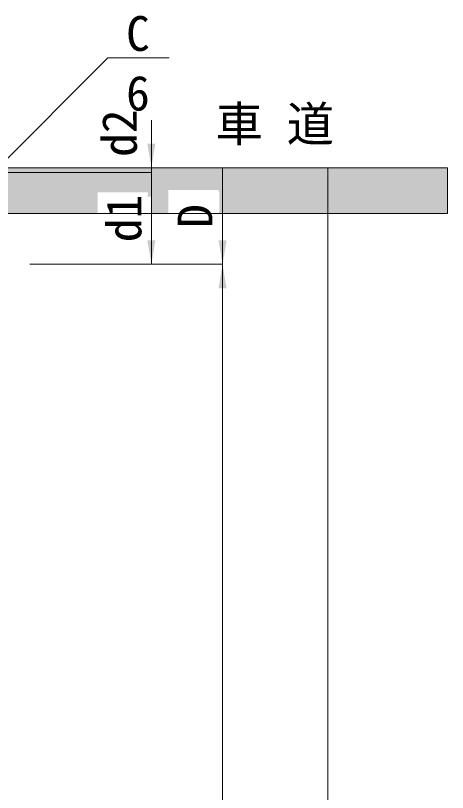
# Model space of a CAD drawing. Units: millimetres, scale not verified. Extents: x 63886 to 97934, y 3628 to 26930.
# Drawn here: x 77762 to 78233, y 7373 to 8220 of the extents above; entities that cross this region are included whole.
import ezdxf
from ezdxf.enums import TextEntityAlignment as Align

# ---------------------------------------------------------------- set-up
doc = ezdxf.new("R2010")
doc.units = ezdxf.units.MM
doc.header["$LTSCALE"] = 30
doc.layers.add('ハッチング_舗装', color=7, linetype='Continuous')
doc.layers.add('文字', color=7, linetype='Continuous')
for name, color, linetype, lineweight in [('寸法線', 7, 'Continuous', 9), ('引出線', 4, 'Continuous', 9), ('舗装・基礎', 3, 'Continuous', 13), ('補助線', 8, 'Continuous', 13)]:
    doc.layers.add(name, color=color, linetype=linetype, lineweight=lineweight)
doc.styles.add('ＭＳ ゴシック', font='')
doc.styles.get('ＭＳ ゴシック').set_extended_font_data('MS Gothic')

# ---------------------------------------------------------------- blocks, each defined once
blk = doc.blocks.new('filled_arrow')
at = {"color": 0, "linetype": 'Continuous', "lineweight": -2}
blk.add_solid([(7.5, 1.25), (0, 0), (7.5, -1.25)], dxfattribs=at)

msp = doc.modelspace()

# ---------------------------------------------------------------- hatches: boundary and pattern name
at = {"layer": 'ハッチング_舗装'}
msp.add_hatch(color=256, dxfattribs=at).paths.add_polyline_path([(77744.65, 8054.37), (77740.65, 8054.33), (77736.65, 8054.25), (77742.65, 8048.37), (77742.65, 8048.37), (77742.65, 8008.97), (77745.85, 8008.97), (77745.85, 8004.37), (77851.62, 8004.37), (77851.62, 8027.61), (77910.41, 8027.61), (77910.41, 8004.37), (77928.49, 8004.37), (77928.49, 8029.88), (77984.1, 8029.88), (77984.1, 8004.37), (78233.06, 8004.37), (78233.06, 8054.37)])

# ---------------------------------------------------------------- linework, layer by layer
at = {"layer": '寸法線'}
for p, q in [((77910.09, 7996.97), (77910.09, 8106.37)), ((77762.65, 8054.37), (77987.72, 8054.37)), ((77762.65, 8054.37), (78102.4, 8054.37)), ((77762.65, 8054.37), (77910.09, 8054.37)), ((77987.72, 8054.37), (77987.72, 7948.97)), ((78102.4, 6498.97), (78102.4, 8054.37)), ((77492.65, 8048.97), (77910.09, 8048.97)), ((77492.65, 8048.97), (77910.09, 8048.97)), ((77910.09, 7948.97), (77910.09, 8048.97)), ((77777.65, 7948.97), (77987.72, 7948.97)), ((77777.65, 7948.97), (77987.72, 7948.97)), ((77777.65, 7948.97), (77910.09, 7948.97)), ((77987.72, 7948.97), (77987.72, 6498.97))]:
    msp.add_line(p, q, dxfattribs=at)
at = {"layer": '引出線'}
msp.add_lwpolyline([(77739.65, 8051.31), (77862.48, 8174.14), (77929.59, 8174.14)], dxfattribs=at)
at = {"layer": '舗装・基礎', "lineweight": 20}
msp.add_line((77742.65, 8054.37), (78233.06, 8054.37), dxfattribs=at)
at = {"layer": '補助線'}
msp.add_line((78233.06, 8054.37), (78233.06, 8004.37), dxfattribs=at)
at = {"layer": '補助線', "lineweight": 20}
msp.add_line((77742.65, 8004.37), (78233.06, 8004.37), dxfattribs=at)

# ---------------------------------------------------------------- block references
at = {"layer": '寸法線', "xscale": 3.47, "yscale": 3.47}
for p, rotation in [((77910.09, 8054.37), 90), ((77987.72, 8054.37), 270), ((78102.4, 8054.37), 270), ((77910.09, 8048.97), 270), ((77910.09, 8048.97), 270), ((77910.09, 7948.97), 90), ((77987.72, 7948.97), 90), ((77987.72, 7948.97), 270)]:
    msp.add_blockref('filled_arrow', p, dxfattribs=dict(at, rotation=rotation))

# ---------------------------------------------------------------- texts
at = {"layer": '寸法線', "style": 'ＭＳ ゴシック'}
for s, p in [('d2', (77875.18, 8092.01)), ('d1', (77880.09, 7998.97)), ('D', (77957.72, 8001.67))]:
    msp.add_text(s, height=37.98, rotation=90, dxfattribs=at).set_placement(p, align=Align.MIDDLE_CENTER)
at = {"layer": '引出線', "style": 'ＭＳ ゴシック'}
for s, p in [('C', (77882.48, 8170.34)), ('6', (77882.48, 8105.34))]:
    msp.add_text(s, height=37.98, dxfattribs=at).set_placement(p, align=Align.BOTTOM_LEFT)
at = {"layer": '文字', "style": 'ＭＳ ゴシック'}
msp.add_text('車 道', height=37.98, dxfattribs=at).set_placement((77979.99, 8071.72), align=Align.BOTTOM_LEFT)

doc.saveas('drawing.dxf')
